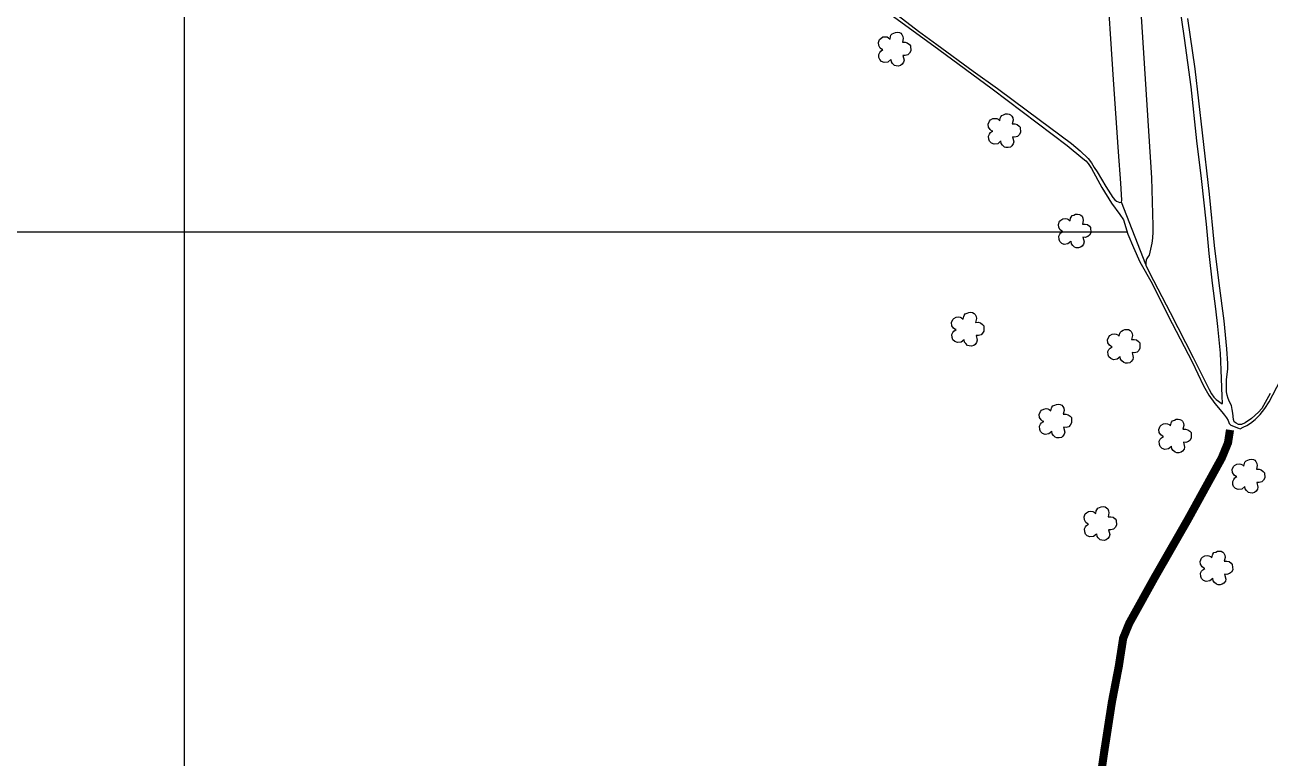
# Model space of a CAD drawing. Extents: x 736225 to 741536, y 7840815 to 7848326.
# Drawn here: x 736863 to 737935, y 7842547 to 7843178 of the extents above; entities that cross this region are included whole.
import ezdxf

# ---------------------------------------------------------------- set-up
doc = ezdxf.new("R2010")
doc.units = 0
doc.header["$LTSCALE"] = 0.6
doc.linetypes.add('CONTINUO', pattern=[0])
for name, color, linetype in [('0114001311', 1, 'Continuous'), ('0114001311003', 5, 'Continuous'), ('0114001311004', 5, 'Continuous'), ('0114001311005', 5, 'Continuous'), ('_SIMBOLO ARVORE', 118, 'Continuous'), ('CAMPO DE POUSO', 7, 'Continuous'), ('ESTRADA', 7, 'Continuous'), ('MALHA', 8, 'Continuous')]:
    doc.layers.add(name, color=color, linetype=linetype)

msp = doc.modelspace()

# ---------------------------------------------------------------- linework, layer by layer
at = {"layer": '0114001311'}
msp.add_lwpolyline([(737610.5, 7843185.6), (737649.6, 7843157.1), (737695.3, 7843123.2), (737760, 7843074.2), (737773.6, 7843063.2), (737776.1, 7843061), (737778.1, 7843058.7), (737780.8, 7843054.4), (737789.8, 7843038), (737798.3, 7843024.6), (737805.3, 7843015), (737808.4, 7843010.2), (737812.3, 7842998), (737817, 7842986.4), (737822.7, 7842974), (737833.3, 7842955.5), (737847.1, 7842927.5), (737867.6, 7842888), (737877.5, 7842867.4), (737882.1, 7842859.3), (737887.1, 7842852), (737893.2, 7842845), (737895.6, 7842842.1), (737897.2, 7842839.7), (737898.5, 7842837.4), (737899.6, 7842834.9), (737901, 7842833.5), (737907.6, 7842830.7), (737908.9, 7842830.3), (737911.6, 7842831.6), (737914.6, 7842833), (737917.9, 7842835.1), (737922, 7842838.3), (737926.3, 7842842.5), (737930.3, 7842847.6), (737933.8, 7842853.5), (737943.6, 7842872.2)], dxfattribs=at)
at = {"layer": '0114001311003'}
msp.add_lwpolyline([(737614.5, 7843186.2), (737632.1, 7843172.9), (737647.8, 7843161.3), (737679, 7843138.4), (737699.9, 7843123.4), (737725.7, 7843104.1), (737763.6, 7843076.1), (737771.3, 7843069.8), (737778, 7843063.2), (737780.9, 7843059.5), (737783.3, 7843055.5), (737785.7, 7843051.6), (737793.4, 7843039.1), (737799.3, 7843029.5), (737800.9, 7843027.5), (737802.4, 7843026.4), (737805.2, 7843025.2), (737806.9, 7843025.4), (737807, 7843027.2), (737806.1, 7843041.9), (737804.2, 7843069), (737799.9, 7843131.3), (737793.9, 7843223.5)], dxfattribs=at)
at = {"layer": '0114001311004'}
msp.add_lwpolyline([(737814.4, 7843329), (737832.5, 7843046.6), (737833.8, 7843005.1), (737833.7, 7842999.8), (737833.4, 7842994.6), (737832.8, 7842990.1), (737830.7, 7842979.9), (737829.7, 7842978.6), (737828.7, 7842977.1), (737828, 7842975.4), (737827.7, 7842973.5), (737827.7, 7842971.9), (737827.8, 7842971.1), (737831, 7842964.6), (737848.7, 7842930.4), (737868.6, 7842891.7), (737877.4, 7842874), (737882.3, 7842864.1), (737884.4, 7842860.3), (737886.4, 7842857.5), (737888.4, 7842855.5), (737893.4, 7842851.9), (737893.8, 7842852.2), (737893.6, 7842858.1), (737892.9, 7842873.5), (737892.1, 7842895.3), (737889.8, 7842918.5), (737888.1, 7842933.5), (737885, 7842955.8), (737882.2, 7842981.3), (737880, 7843006.6), (737875.6, 7843046), (737871.7, 7843078.4), (737866.8, 7843124.8), (737861, 7843166.7), (737854.7, 7843210.4)], dxfattribs=at)
at = {"layer": '0114001311005'}
msp.add_lwpolyline([(737934.9, 7842860.6), (737927.5, 7842847.8), (737924.8, 7842844.5), (737918.8, 7842839.1), (737913.2, 7842835.3), (737910, 7842834), (737907.5, 7842833.9), (737905.6, 7842835), (737903.8, 7842836.2), (737903.1, 7842838.2), (737902.6, 7842843.6), (737902.1, 7842846.9), (737901.4, 7842850.3), (737899.9, 7842853.6), (737898.5, 7842856.4), (737897.7, 7842859.1), (737897.1, 7842862.2), (737897.2, 7842872.8), (737898.2, 7842881.5), (737898.4, 7842886.5), (737897.5, 7842899.1), (737895.3, 7842923.2), (737890.8, 7842955.6), (737886.8, 7842988.3), (737882.6, 7843032.3), (737876.5, 7843085.1), (737870.2, 7843140.4), (737864, 7843183.7)], dxfattribs=at)
at = {"layer": '_SIMBOLO ARVORE', "color": 3, "linetype": 'CONTINUO'}
for points in [[(737608.2, 7843148.3, 0), (737605.7, 7843146.2, 0), (737602.5, 7843145.8, 0), (737600.2, 7843146.7, 0), (737598.6, 7843148.3, 0), (737597.9, 7843150.1, 0), (737597.7, 7843152.8, 0), (737598.6, 7843154.5, 0), (737599.5, 7843155.7, 0), (737601.4, 7843157, 0), (737600.2, 7843157.4, 0), (737599.1, 7843158.3, 0), (737597.7, 7843160.5, 0), (737597.4, 7843163, 0), (737598.4, 7843165.7, 0), (737599.5, 7843166.6, 0), (737601.3, 7843167.8, 0), (737603.3, 7843168, 0), (737604.9, 7843167.8, 0), (737606.1, 7843167.2, 0), (737607.5, 7843166, 0), (737607.9, 7843168.3, 0), (737608.2, 7843169.3, 0), (737609.3, 7843170.5, 0), (737610.8, 7843171.1, 0), (737612.3, 7843171.8, 0), (737613.9, 7843171.9, 0), (737615.5, 7843171.7, 0), (737616.8, 7843171, 0), (737617.7, 7843170, 0), (737618.6, 7843168.3, 0), (737618.9, 7843166.5, 0), (737618.1, 7843163.3, 0), (737620.4, 7843163.3, 0), (737622.3, 7843162.8, 0), (737624.1, 7843161.4, 0), (737625.1, 7843160.3, 0), (737625.4, 7843155.8, 0), (737624.3, 7843153.8, 0), (737622.8, 7843152.5, 0), (737620.5, 7843151.8, 0), (737618.5, 7843152, 0), (737619.6, 7843147.8, 0), (737619.1, 7843146, 0), (737617.8, 7843144.3, 0), (737616.5, 7843143.3, 0), (737614.6, 7843142.8, 0), (737612.7, 7843142.9, 0), (737611.3, 7843143.3, 0), (737609.7, 7843144.9, 0), (737608.6, 7843146.3, 0), (737608.3, 7843148.5, 0)], [(737702.7, 7843078, 0), (737700.2, 7843075.9, 0), (737697, 7843075.5, 0), (737694.8, 7843076.4, 0), (737693.1, 7843078, 0), (737692.5, 7843079.8, 0), (737692.3, 7843082.5, 0), (737693.2, 7843084.2, 0), (737694.1, 7843085.5, 0), (737695.9, 7843086.7, 0), (737694.8, 7843087.1, 0), (737693.6, 7843088, 0), (737692.2, 7843090.2, 0), (737692, 7843092.7, 0), (737693, 7843095.4, 0), (737694, 7843096.3, 0), (737695.9, 7843097.5, 0), (737697.9, 7843097.7, 0), (737699.4, 7843097.5, 0), (737700.7, 7843096.9, 0), (737702, 7843095.7, 0), (737702.4, 7843098, 0), (737702.8, 7843099, 0), (737703.8, 7843100.3, 0), (737705.3, 7843100.8, 0), (737706.8, 7843101.5, 0), (737708.5, 7843101.6, 0), (737710.1, 7843101.4, 0), (737711.3, 7843100.7, 0), (737712.3, 7843099.7, 0), (737713.1, 7843098.1, 0), (737713.5, 7843096.2, 0), (737712.7, 7843093, 0), (737715, 7843093, 0), (737716.9, 7843092.5, 0), (737718.6, 7843091.1, 0), (737719.6, 7843090, 0), (737719.9, 7843085.5, 0), (737718.8, 7843083.5, 0), (737717.3, 7843082.2, 0), (737715, 7843081.6, 0), (737713, 7843081.7, 0), (737714.1, 7843077.5, 0), (737713.6, 7843075.8, 0), (737712.4, 7843074, 0), (737711.1, 7843073, 0), (737709.2, 7843072.5, 0), (737707.3, 7843072.6, 0), (737705.9, 7843073, 0), (737704.3, 7843074.6, 0), (737703.2, 7843076.1, 0), (737702.8, 7843078.2, 0)], [(737763.2, 7842991.6, 0), (737760.7, 7842989.5, 0), (737757.5, 7842989.1, 0), (737755.3, 7842990, 0), (737753.6, 7842991.6, 0), (737753, 7842993.4, 0), (737752.8, 7842996.1, 0), (737753.7, 7842997.8, 0), (737754.6, 7842999.1, 0), (737756.4, 7843000.3, 0), (737755.2, 7843000.7, 0), (737754.1, 7843001.6, 0), (737752.7, 7843003.8, 0), (737752.5, 7843006.3, 0), (737753.5, 7843009, 0), (737754.5, 7843009.9, 0), (737756.4, 7843011.1, 0), (737758.3, 7843011.3, 0), (737759.9, 7843011.1, 0), (737761.2, 7843010.5, 0), (737762.5, 7843009.3, 0), (737762.9, 7843011.7, 0), (737763.3, 7843012.6, 0), (737764.3, 7843013.9, 0), (737765.8, 7843014.4, 0), (737767.3, 7843015.1, 0), (737769, 7843015.2, 0), (737770.6, 7843015, 0), (737771.8, 7843014.3, 0), (737772.8, 7843013.3, 0), (737773.6, 7843011.7, 0), (737773.9, 7843009.8, 0), (737773.2, 7843006.6, 0), (737775.5, 7843006.6, 0), (737777.4, 7843006.2, 0), (737779.1, 7843004.7, 0), (737780.1, 7843003.6, 0), (737780.4, 7842999.1, 0), (737779.3, 7842997.1, 0), (737777.8, 7842995.8, 0), (737775.5, 7842995.2, 0), (737773.5, 7842995.3, 0), (737774.6, 7842991.2, 0), (737774.1, 7842989.4, 0), (737772.9, 7842987.7, 0), (737771.6, 7842986.6, 0), (737769.7, 7842986.1, 0), (737767.8, 7842986.2, 0), (737766.4, 7842986.6, 0), (737764.8, 7842988.2, 0), (737763.7, 7842989.7, 0), (737763.3, 7842991.8, 0)], [(737671.2, 7842907, 0), (737668.7, 7842904.9, 0), (737665.5, 7842904.5, 0), (737663.2, 7842905.4, 0), (737661.6, 7842907, 0), (737660.9, 7842908.8, 0), (737660.7, 7842911.5, 0), (737661.6, 7842913.2, 0), (737662.5, 7842914.4, 0), (737664.4, 7842915.7, 0), (737663.2, 7842916.1, 0), (737662, 7842917, 0), (737660.7, 7842919.1, 0), (737660.4, 7842921.7, 0), (737661.4, 7842924.3, 0), (737662.4, 7842925.3, 0), (737664.3, 7842926.4, 0), (737666.3, 7842926.7, 0), (737667.9, 7842926.5, 0), (737669.1, 7842925.9, 0), (737670.5, 7842924.7, 0), (737670.9, 7842927, 0), (737671.2, 7842927.9, 0), (737672.3, 7842929.2, 0), (737673.8, 7842929.8, 0), (737675.3, 7842930.5, 0), (737676.9, 7842930.6, 0), (737678.5, 7842930.4, 0), (737679.8, 7842929.7, 0), (737680.7, 7842928.7, 0), (737681.6, 7842927, 0), (737681.9, 7842925.2, 0), (737681.1, 7842921.9, 0), (737683.4, 7842922, 0), (737685.3, 7842921.5, 0), (737687.1, 7842920.1, 0), (737688.1, 7842919, 0), (737688.3, 7842914.5, 0), (737687.2, 7842912.5, 0), (737685.8, 7842911.1, 0), (737683.5, 7842910.5, 0), (737681.5, 7842910.7, 0), (737682.5, 7842906.5, 0), (737682, 7842904.7, 0), (737680.8, 7842903, 0), (737679.5, 7842902, 0), (737677.6, 7842901.5, 0), (737675.7, 7842901.6, 0), (737674.3, 7842902, 0), (737672.7, 7842903.6, 0), (737671.6, 7842905, 0), (737671.3, 7842907.2, 0)], [(737805.6, 7842892.3, 0), (737803.1, 7842890.2, 0), (737799.9, 7842889.8, 0), (737797.6, 7842890.7, 0), (737796, 7842892.3, 0), (737795.3, 7842894.1, 0), (737795.1, 7842896.8, 0), (737796, 7842898.5, 0), (737796.9, 7842899.7, 0), (737798.8, 7842901, 0), (737797.6, 7842901.3, 0), (737796.4, 7842902.3, 0), (737795.1, 7842904.4, 0), (737794.8, 7842907, 0), (737795.8, 7842909.6, 0), (737796.8, 7842910.6, 0), (737798.7, 7842911.7, 0), (737800.7, 7842912, 0), (737802.3, 7842911.8, 0), (737803.5, 7842911.2, 0), (737804.9, 7842910, 0), (737805.3, 7842912.3, 0), (737805.6, 7842913.2, 0), (737806.7, 7842914.5, 0), (737808.2, 7842915.1, 0), (737809.7, 7842915.7, 0), (737811.3, 7842915.9, 0), (737812.9, 7842915.7, 0), (737814.2, 7842915, 0), (737815.1, 7842914, 0), (737816, 7842912.3, 0), (737816.3, 7842910.5, 0), (737815.5, 7842907.2, 0), (737817.8, 7842907.3, 0), (737819.7, 7842906.8, 0), (737821.5, 7842905.4, 0), (737822.5, 7842904.3, 0), (737822.7, 7842899.8, 0), (737821.6, 7842897.8, 0), (737820.2, 7842896.4, 0), (737817.9, 7842895.8, 0), (737815.9, 7842896, 0), (737816.9, 7842891.8, 0), (737816.4, 7842890, 0), (737815.2, 7842888.3, 0), (737813.9, 7842887.2, 0), (737812, 7842886.8, 0), (737810.1, 7842886.9, 0), (737808.7, 7842887.3, 0), (737807.1, 7842888.9, 0), (737806, 7842890.3, 0), (737805.7, 7842892.5, 0)], [(737746.7, 7842827.9, 0), (737744.2, 7842825.8, 0), (737741, 7842825.4, 0), (737738.7, 7842826.3, 0), (737737.1, 7842827.9, 0), (737736.4, 7842829.7, 0), (737736.2, 7842832.4, 0), (737737.1, 7842834.1, 0), (737738, 7842835.3, 0), (737739.9, 7842836.6, 0), (737738.7, 7842836.9, 0), (737737.5, 7842837.9, 0), (737736.2, 7842840, 0), (737735.9, 7842842.6, 0), (737736.9, 7842845.2, 0), (737737.9, 7842846.2, 0), (737739.8, 7842847.3, 0), (737741.8, 7842847.6, 0), (737743.4, 7842847.4, 0), (737744.6, 7842846.8, 0), (737746, 7842845.6, 0), (737746.4, 7842847.9, 0), (737746.7, 7842848.8, 0), (737747.7, 7842850.1, 0), (737749.3, 7842850.7, 0), (737750.7, 7842851.3, 0), (737752.4, 7842851.5, 0), (737754, 7842851.3, 0), (737755.3, 7842850.6, 0), (737756.2, 7842849.6, 0), (737757.1, 7842847.9, 0), (737757.4, 7842846.1, 0), (737756.6, 7842842.8, 0), (737758.9, 7842842.9, 0), (737760.8, 7842842.4, 0), (737762.6, 7842841, 0), (737763.6, 7842839.9, 0), (737763.8, 7842835.4, 0), (737762.7, 7842833.4, 0), (737761.3, 7842832, 0), (737759, 7842831.4, 0), (737756.9, 7842831.6, 0), (737758, 7842827.4, 0), (737757.5, 7842825.6, 0), (737756.3, 7842823.9, 0), (737755, 7842822.8, 0), (737753.1, 7842822.4, 0), (737751.2, 7842822.5, 0), (737749.8, 7842822.9, 0), (737748.2, 7842824.5, 0), (737747.1, 7842825.9, 0), (737746.8, 7842828.1, 0)], [(737849.8, 7842815, 0), (737847.3, 7842812.9, 0), (737844.1, 7842812.5, 0), (737841.8, 7842813.4, 0), (737840.2, 7842815, 0), (737839.5, 7842816.8, 0), (737839.3, 7842819.5, 0), (737840.2, 7842821.2, 0), (737841.1, 7842822.4, 0), (737843, 7842823.7, 0), (737841.8, 7842824.1, 0), (737840.6, 7842825, 0), (737839.3, 7842827.2, 0), (737839, 7842829.7, 0), (737840, 7842832.4, 0), (737841, 7842833.3, 0), (737842.9, 7842834.4, 0), (737844.9, 7842834.7, 0), (737846.5, 7842834.5, 0), (737847.7, 7842833.9, 0), (737849.1, 7842832.7, 0), (737849.5, 7842835, 0), (737849.8, 7842836, 0), (737850.8, 7842837.2, 0), (737852.4, 7842837.8, 0), (737853.8, 7842838.5, 0), (737855.5, 7842838.6, 0), (737857.1, 7842838.4, 0), (737858.4, 7842837.7, 0), (737859.3, 7842836.7, 0), (737860.2, 7842835, 0), (737860.5, 7842833.2, 0), (737859.7, 7842829.9, 0), (737862, 7842830, 0), (737863.9, 7842829.5, 0), (737865.7, 7842828.1, 0), (737866.7, 7842827, 0), (737866.9, 7842822.5, 0), (737865.8, 7842820.5, 0), (737864.4, 7842819.2, 0), (737862.1, 7842818.5, 0), (737860.1, 7842818.7, 0), (737861.1, 7842814.5, 0), (737860.6, 7842812.7, 0), (737859.4, 7842811, 0), (737858.1, 7842810, 0), (737856.2, 7842809.5, 0), (737854.3, 7842809.6, 0), (737852.9, 7842810, 0), (737851.3, 7842811.6, 0), (737850.2, 7842813, 0), (737849.9, 7842815.2, 0)], [(737912.9, 7842780.4, 0), (737910.4, 7842778.3, 0), (737907.2, 7842777.9, 0), (737905, 7842778.8, 0), (737903.3, 7842780.4, 0), (737902.7, 7842782.2, 0), (737902.5, 7842784.9, 0), (737903.4, 7842786.6, 0), (737904.3, 7842787.9, 0), (737906.1, 7842789.1, 0), (737905, 7842789.5, 0), (737903.8, 7842790.4, 0), (737902.4, 7842792.6, 0), (737902.2, 7842795.1, 0), (737903.2, 7842797.8, 0), (737904.2, 7842798.7, 0), (737906.1, 7842799.9, 0), (737908.1, 7842800.1, 0), (737909.6, 7842799.9, 0), (737910.9, 7842799.3, 0), (737912.2, 7842798.1, 0), (737912.7, 7842800.4, 0), (737913, 7842801.4, 0), (737914, 7842802.7, 0), (737915.5, 7842803.2, 0), (737917, 7842803.9, 0), (737918.7, 7842804, 0), (737920.3, 7842803.8, 0), (737921.5, 7842803.1, 0), (737922.5, 7842802.1, 0), (737923.3, 7842800.5, 0), (737923.7, 7842798.6, 0), (737922.9, 7842795.4, 0), (737925.2, 7842795.4, 0), (737927.1, 7842795, 0), (737928.9, 7842793.5, 0), (737929.8, 7842792.4, 0), (737930.1, 7842787.9, 0), (737929, 7842785.9, 0), (737927.5, 7842784.6, 0), (737925.2, 7842784, 0), (737923.2, 7842784.1, 0), (737924.3, 7842779.9, 0), (737923.8, 7842778.2, 0), (737922.6, 7842776.5, 0), (737921.3, 7842775.4, 0), (737919.4, 7842774.9, 0), (737917.5, 7842775, 0), (737916.1, 7842775.4, 0), (737914.5, 7842777, 0), (737913.4, 7842778.5, 0), (737913, 7842780.6, 0)], [(737785.3, 7842739.6, 0), (737782.8, 7842737.4, 0), (737779.6, 7842737.1, 0), (737777.3, 7842738, 0), (737775.7, 7842739.5, 0), (737775.1, 7842741.4, 0), (737774.9, 7842744.1, 0), (737775.8, 7842745.7, 0), (737776.7, 7842747, 0), (737778.5, 7842748.2, 0), (737777.3, 7842748.6, 0), (737776.2, 7842749.6, 0), (737774.8, 7842751.7, 0), (737774.6, 7842754.3, 0), (737775.6, 7842756.9, 0), (737776.6, 7842757.9, 0), (737778.5, 7842759, 0), (737780.4, 7842759.3, 0), (737782, 7842759.1, 0), (737783.3, 7842758.5, 0), (737784.6, 7842757.3, 0), (737785, 7842759.6, 0), (737785.4, 7842760.5, 0), (737786.4, 7842761.8, 0), (737787.9, 7842762.4, 0), (737789.4, 7842763, 0), (737791.1, 7842763.2, 0), (737792.6, 7842763, 0), (737793.9, 7842762.3, 0), (737794.9, 7842761.2, 0), (737795.7, 7842759.6, 0), (737796, 7842757.8, 0), (737795.3, 7842754.5, 0), (737797.6, 7842754.5, 0), (737799.5, 7842754.1, 0), (737801.2, 7842752.7, 0), (737802.2, 7842751.6, 0), (737802.5, 7842747.1, 0), (737801.4, 7842745.1, 0), (737799.9, 7842743.7, 0), (737797.6, 7842743.1, 0), (737795.6, 7842743.3, 0), (737796.7, 7842739.1, 0), (737796.2, 7842737.3, 0), (737795, 7842735.6, 0), (737793.7, 7842734.5, 0), (737791.8, 7842734.1, 0), (737789.9, 7842734.2, 0), (737788.5, 7842734.6, 0), (737786.8, 7842736.2, 0), (737785.7, 7842737.6, 0), (737785.4, 7842739.8, 0)], [(737885.3, 7842701.3, 0), (737882.8, 7842699.2, 0), (737879.6, 7842698.8, 0), (737877.3, 7842699.7, 0), (737875.7, 7842701.3, 0), (737875.1, 7842703.1, 0), (737874.9, 7842705.8, 0), (737875.8, 7842707.5, 0), (737876.7, 7842708.7, 0), (737878.5, 7842710, 0), (737877.3, 7842710.4, 0), (737876.2, 7842711.3, 0), (737874.8, 7842713.5, 0), (737874.6, 7842716, 0), (737875.6, 7842718.7, 0), (737876.6, 7842719.6, 0), (737878.5, 7842720.8, 0), (737880.4, 7842721, 0), (737882, 7842720.8, 0), (737883.3, 7842720.2, 0), (737884.6, 7842719, 0), (737885, 7842721.3, 0), (737885.4, 7842722.3, 0), (737886.4, 7842723.6, 0), (737887.9, 7842724.1, 0), (737889.4, 7842724.8, 0), (737891.1, 7842724.9, 0), (737892.6, 7842724.7, 0), (737893.9, 7842724, 0), (737894.9, 7842723, 0), (737895.7, 7842721.3, 0), (737896, 7842719.5, 0), (737895.3, 7842716.3, 0), (737897.6, 7842716.3, 0), (737899.5, 7842715.8, 0), (737901.2, 7842714.4, 0), (737902.2, 7842713.3, 0), (737902.5, 7842708.8, 0), (737901.4, 7842706.8, 0), (737899.9, 7842705.5, 0), (737897.6, 7842704.8, 0), (737895.6, 7842705, 0), (737896.7, 7842700.8, 0), (737896.2, 7842699, 0), (737895, 7842697.3, 0), (737893.6, 7842696.3, 0), (737891.8, 7842695.8, 0), (737889.9, 7842695.9, 0), (737888.5, 7842696.3, 0), (737886.8, 7842697.9, 0), (737885.7, 7842699.3, 0), (737885.4, 7842701.5, 0)]]:
    msp.add_polyline3d(points, dxfattribs=at)
at = {"layer": 'CAMPO DE POUSO'}
msp.add_lwpolyline([(737814.4, 7843329), (737832.5, 7843046.6), (737833.8, 7843005.1), (737833.7, 7842999.8), (737833.4, 7842994.6), (737832.8, 7842990.1), (737830.7, 7842979.9), (737829.7, 7842978.6), (737828.7, 7842977.1), (737828, 7842975.4), (737827.7, 7842973.5), (737827.7, 7842971.9), (737806.9, 7843025.4), (737807, 7843027.2), (737806.1, 7843041.9), (737804.2, 7843069), (737799.9, 7843131.3), (737793.9, 7843223.5)], dxfattribs=at)
at = {"layer": 'ESTRADA', "color": 7, "linetype": 'CONTINUO', "ltscale": 80, "const_width": 7}
msp.add_lwpolyline([(737900.2, 7842829.3), (737898.5, 7842818.2), (737893.1, 7842805.1), (737864.1, 7842752.4), (737835.3, 7842702.1), (737821.6, 7842677.4), (737813.4, 7842662.6), (737808.2, 7842649.8), (737804.5, 7842625.9), (737798.5, 7842594.8), (737791.7, 7842550.8), (737785.4, 7842506.7), (737776.6, 7842476.5), (737741.7, 7842394.5), (737718.5, 7842343.1), (737709.4, 7842323.1), (737692.1, 7842299.4)], dxfattribs=at)
at = {"layer": 'MALHA'}
for points in [[(737000, 7841582.2), (737000, 7843957.9)], [(736477.6, 7843000), (737811.7, 7843000)]]:
    msp.add_lwpolyline(points, dxfattribs=at)

doc.saveas('drawing.dxf')
